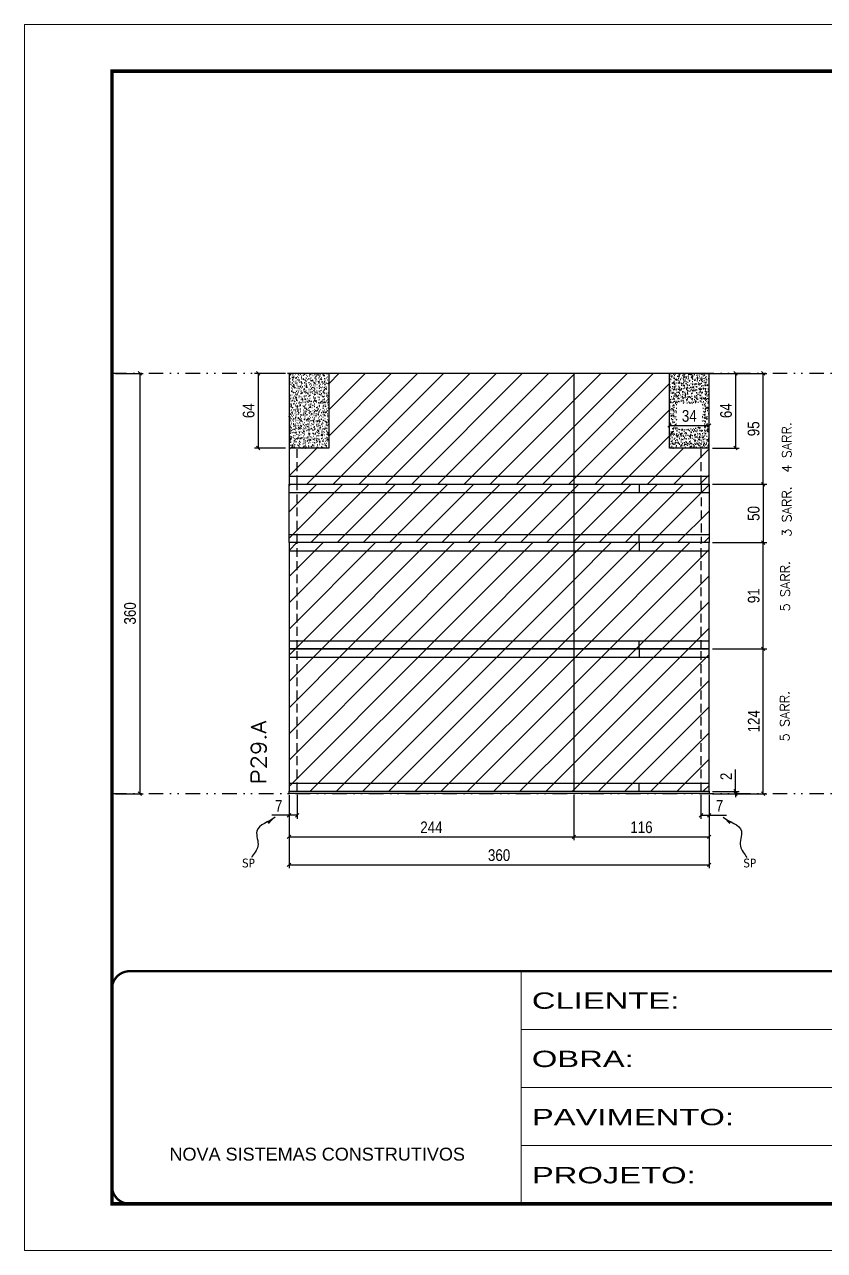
# Model space of a CAD drawing. Extents: x 2949 to 9203, y -16089 to 12527.
# Drawn here: x 6119 to 6805, y -8049 to -6999 of the extents above; entities that cross this region are included whole.
import ezdxf

# ---------------------------------------------------------------- set-up
doc = ezdxf.new("R2010")
doc.units = 0
for name, pattern in [('CONTINUO', [0]), ('DASHED', [0.75, 0.5, -0.25]), ('DIVIDE2', [0.625, 0.25, -0.125, 0, -0.125, 0, -0.125]), ('HIDDEN', [0.375, 0.25, -0.125])]:
    doc.linetypes.add(name, pattern=pattern)
for name, color, linetype in [('COTA', 241, 'Continuous'), ('cotas', 4, 'Continuous'), ('Nível', 160, 'Continuous'), ('Painéis', 200, 'Continuous'), ('SARR_2.2x7', 40, 'Continuous'), ('Sarrafo de Pressão', 42, 'HIDDEN'), ('texto', 7, 'Continuous')]:
    doc.layers.add(name, color=color, linetype=linetype)
for name, color, linetype, lineweight in [('Folhas', 255, 'Continuous', 9), ('Hachura', 251, 'Continuous', 9), ('SARRAFO DE PRESSAO', 251, 'DASHED', 9), ('Texto Seção', 7, 'Continuous', 15)]:
    doc.layers.add(name, color=color, linetype=linetype, lineweight=lineweight)
doc.styles.add('ARIAL', font='arial.ttf')
doc.styles.add('COTA TECNICA', font='techl___.ttf', dxfattribs={"height": 10})
doc.styles.add('COTA TECNICA-50', font='techl___.ttf', dxfattribs={"height": 10})
doc.styles.add('REGUA-120', font='ROMANS.shx', dxfattribs={"height": 15})
doc.styles.add('ROMANS', font='romans.shx')
doc.styles.get("Standard").update_dxf_attribs({"font": 'arial.ttf'})
doc.styles.add('Tecnologia', font='')
doc.styles.get('Tecnologia').set_extended_font_data('Forgotten Futurist')
doc.dimstyles.new('COTA PAINEL-50', dxfattribs={"dimtxt": 10, "dimasz": 3, "dimexe": 3, "dimexo": 3, "dimgap": 3, "dimtad": 1, "dimdec": 1, "dimzin": 12, "dimdsep": 46, "dimtxsty": 'COTA TECNICA-50', "dimblk1": 'OBLIQUE', "dimblk2": 'OBLIQUE', "dimsah": 1, "dimcen": 0.9, "dimclrd": 4, "dimclre": 4, "dimclrt": 240, "dimadec": 1, "dimazin": 3, "dimtfac": 1, "dimtdec": 1, "dimtmove": 0, "dimatfit": 3, "dimfxl": 1, "dimtolj": 1, "dimtzin": 12, "dimarcsym": 0})
doc.dimstyles.new('PAINEL', dxfattribs={"dimtxt": 10, "dimasz": 3, "dimexe": 3, "dimexo": 3, "dimgap": 3, "dimtad": 1, "dimdec": 1, "dimzin": 12, "dimdsep": 46, "dimtxsty": 'COTA TECNICA', "dimblk1": 'OBLIQUE', "dimblk2": 'OBLIQUE', "dimsah": 1, "dimcen": 0.9, "dimclrd": 4, "dimclre": 4, "dimclrt": 240, "dimadec": 1, "dimazin": 3, "dimtfac": 1, "dimtdec": 1, "dimtmove": 0, "dimatfit": 3, "dimfxl": 1, "dimtolj": 1, "dimtzin": 12, "dimarcsym": 0})
doc.dimstyles.get("Standard").update_dxf_attribs({"dimtxt": 0.18, "dimasz": 0.18, "dimexe": 0.18, "dimexo": 0.0625, "dimgap": 0.09, "dimtad": 0, "dimtih": 1, "dimtoh": 1, "dimdec": 4, "dimzin": 0, "dimdsep": 46, "dimtxsty": 'Standard', "dimcen": 0.09, "dimadec": 0, "dimazin": 0, "dimtfac": 1, "dimtdec": 4, "dimtofl": 0, "dimtmove": 0, "dimatfit": 3, "dimfxl": 1, "dimtolj": 1, "dimtzin": 0, "dimarcsym": 0})
pattern_1 = [(45, (-122901.967, -37644.947), (-11.2253202, 11.2253202), [])]
pattern_2 = [(45, (-122901.967, -37625.947), (-11.2253202, 11.2253202), [])]

# ---------------------------------------------------------------- blocks, each defined once
blk = doc.blocks.new('9999999999')
at = {"color": 30, "linetype": 'CONTINUO'}
for p, q in [((98564.6, 34230.2), (98564.6, 34429.4)), ((98564.6, 34379.6), (99584, 34379.6)), ((98564.6, 34329.8), (99488, 34329.8)), ((98564.6, 34280), (99488, 34280))]:
    blk.add_line(p, q, dxfattribs=at)
at = {"color": 30, "linetype": 'CONTINUO', "const_width": 2}
blk.add_lwpolyline([(99584, 34230.2), (99584, 34414.4, 0.414214), (99569, 34429.4), (98229, 34429.4, 0.414214), (98214, 34414.4), (98214, 34245.2, 0.414214), (98229, 34230.2), (99584, 34230.2)], format="xyb", dxfattribs=at)
at = {"layer": 'Folhas'}
blk.add_lwpolyline([(98139, 34190.2), (99624, 34190.2), (99624, 35240.2), (98139, 35240.2)], close=True, dxfattribs=at)
at = {"layer": 'Folhas', "color": 30, "const_width": 3}
blk.add_lwpolyline([(98214, 34230.2), (99584, 34230.2), (99584, 35200.2), (98214, 35200.2)], close=True, dxfattribs=at)
at = {"color": 7, "linetype": 'Continuous', "ltscale": 5, "style": 'ARIAL'}
blk.add_text('NOVA SISTEMAS CONSTRUTIVOS', height=11.059, dxfattribs=at).set_placement((98263.2, 34267.2))
at = {"layer": 'Folhas', "color": 7, "style": 'Tecnologia', "width": 1.5}
for s, p in [('CLIENTE:', (98573.7, 34397.2)), ('OBRA:', (98573.7, 34347.3)), ('PAVIMENTO:', (98573.7, 34297.5)), ('PROJETO:', (98573.7, 34247.7))]:
    blk.add_text(s, height=14, dxfattribs=at).set_placement(p)
blk = doc.blocks.new('_Oblique')
at = {"color": 0, "linetype": 'ByBlock', "lineweight": -2}
blk.add_line((-0.5, -0.5), (0.5, 0.5), dxfattribs=at)
blk = doc.blocks.new('*D2564')
at = {"layer": 'cotas', "color": 4, "linetype": 'ByBlock', "lineweight": -2, "transparency": 16777216}
for p, q in [((6197, -7297.8), (6220.8, -7297.8)), ((6217.8, -7297.8), (6217.8, -7657.8)), ((6197, -7657.8), (6220.8, -7657.8))]:
    blk.add_line(p, q, dxfattribs=at)
at = {"layer": 'Defpoints', "color": 0, "linetype": 'ByBlock', "transparency": 16777216}
for p in [(6194, -7297.8), (6194, -7657.8), (6217.8, -7657.8)]:
    blk.add_point(p, dxfattribs=at)
at = {"layer": 'cotas', "color": 4, "linetype": 'ByBlock', "lineweight": -2, "transparency": 16777216, "xscale": 3, "yscale": 3, "zscale": 3}
for p, rotation in [((6217.8, -7297.8), 90), ((6217.8, -7657.8), 270)]:
    blk.add_blockref('_Oblique', p, dxfattribs=dict(at, rotation=rotation))
at = {"layer": 'cotas', "color": 240, "linetype": 'ByBlock', "transparency": 16777216, "insert": (6209.5, -7503.4), "char_height": 10, "attachment_point": 5, "rotation": 90, "style": 'COTA TECNICA'}
blk.add_mtext('\\A1;360', dxfattribs=at)
blk = doc.blocks.new('*D2565')
at = {"layer": 'COTA', "color": 4, "lineweight": -2, "transparency": 16777216}
for p, q in [((6345.7, -7658.8), (6345.7, -7721.7)), ((6705.7, -7658.8), (6705.7, -7721.7)), ((6345.7, -7718.7), (6705.7, -7718.7))]:
    blk.add_line(p, q, dxfattribs=at)
at = {"layer": 'Defpoints', "color": 0, "transparency": 16777216}
for p in [(6345.7, -7655.8), (6705.7, -7655.8), (6705.7, -7718.7)]:
    blk.add_point(p, dxfattribs=at)
at = {"layer": 'COTA', "color": 4, "lineweight": -2, "transparency": 16777216, "xscale": 3, "yscale": 3, "zscale": 3, "rotation": 180}
blk.add_blockref('_Oblique', (6345.7, -7718.7), dxfattribs=at)
at = {"layer": 'COTA', "color": 4, "lineweight": -2, "transparency": 16777216, "xscale": 3, "yscale": 3, "zscale": 3}
blk.add_blockref('_Oblique', (6705.7, -7718.7), dxfattribs=at)
at = {"layer": 'COTA', "color": 240, "transparency": 16777216, "insert": (6525.7, -7710.5), "char_height": 10, "attachment_point": 5, "style": 'COTA TECNICA'}
blk.add_mtext('\\A1;360', dxfattribs=at)
blk = doc.blocks.new('*D2566')
at = {"layer": 'COTA', "color": 4, "lineweight": -2, "transparency": 16777216}
for p, q in [((6345.7, -7660.8), (6345.7, -7679.3)), ((6352.7, -7658.8), (6352.7, -7679.3)), ((6345.7, -7676.3), (6331, -7676.3)), ((6352.7, -7676.3), (6345.7, -7676.3))]:
    blk.add_line(p, q, dxfattribs=at)
at = {"layer": 'Defpoints', "color": 0, "transparency": 16777216}
for p in [(6345.7, -7657.8), (6352.7, -7655.8), (6345.7, -7676.3)]:
    blk.add_point(p, dxfattribs=at)
at = {"layer": 'COTA', "color": 4, "lineweight": -2, "transparency": 16777216, "xscale": 3, "yscale": 3, "zscale": 3, "rotation": 180}
blk.add_blockref('_Oblique', (6345.7, -7676.3), dxfattribs=at)
at = {"layer": 'COTA', "color": 4, "lineweight": -2, "transparency": 16777216, "xscale": 3, "yscale": 3, "zscale": 3}
blk.add_blockref('_Oblique', (6352.7, -7676.3), dxfattribs=at)
at = {"layer": 'COTA', "color": 240, "transparency": 16777216, "insert": (6336.9, -7668.2), "char_height": 10, "attachment_point": 5, "style": 'COTA TECNICA-50'}
blk.add_mtext('\\A1;7', dxfattribs=at)
blk = doc.blocks.new('*D2567')
at = {"layer": 'COTA', "color": 4, "lineweight": -2, "transparency": 16777216}
for p, q in [((6698.7, -7658.8), (6698.7, -7679.3)), ((6705.7, -7660.8), (6705.7, -7679.3)), ((6698.7, -7676.3), (6705.7, -7676.3)), ((6705.7, -7676.3), (6720.5, -7676.3))]:
    blk.add_line(p, q, dxfattribs=at)
at = {"layer": 'Defpoints', "color": 0, "transparency": 16777216}
for p in [(6698.7, -7655.8), (6705.7, -7657.8), (6705.7, -7676.3)]:
    blk.add_point(p, dxfattribs=at)
at = {"layer": 'COTA', "color": 4, "lineweight": -2, "transparency": 16777216, "xscale": 3, "yscale": 3, "zscale": 3, "rotation": 180}
blk.add_blockref('_Oblique', (6698.7, -7676.3), dxfattribs=at)
at = {"layer": 'COTA', "color": 4, "lineweight": -2, "transparency": 16777216, "xscale": 3, "yscale": 3, "zscale": 3}
blk.add_blockref('_Oblique', (6705.7, -7676.3), dxfattribs=at)
at = {"layer": 'COTA', "color": 240, "transparency": 16777216, "insert": (6714.6, -7668.2), "char_height": 10, "attachment_point": 5, "style": 'COTA TECNICA-50'}
blk.add_mtext('\\A1;7', dxfattribs=at)
blk = doc.blocks.new('*D2568')
at = {"layer": 'COTA', "color": 4, "lineweight": -2, "transparency": 16777216}
for p, q in [((6708.7, -7533.8), (6755, -7533.8)), ((6752, -7657.8), (6752, -7533.8)), ((6708.7, -7657.8), (6755, -7657.8))]:
    blk.add_line(p, q, dxfattribs=at)
at = {"layer": 'Defpoints', "color": 0, "transparency": 16777216}
for p in [(6705.7, -7533.8), (6752, -7533.8), (6705.7, -7657.8)]:
    blk.add_point(p, dxfattribs=at)
at = {"layer": 'COTA', "color": 4, "lineweight": -2, "transparency": 16777216, "xscale": 3, "yscale": 3, "zscale": 3}
for p, rotation in [((6752, -7533.8), 90), ((6752, -7657.8), 270)]:
    blk.add_blockref('_Oblique', p, dxfattribs=dict(at, rotation=rotation))
at = {"layer": 'COTA', "color": 240, "transparency": 16777216, "insert": (6743.9, -7595.8), "char_height": 10, "attachment_point": 5, "rotation": 90, "style": 'COTA TECNICA-50'}
blk.add_mtext('\\A1;124', dxfattribs=at)
blk = doc.blocks.new('*D2569')
at = {"layer": 'COTA', "color": 4, "lineweight": -2, "transparency": 16777216}
for p, q in [((6728.3, -7655.8), (6728.3, -7637)), ((6708.7, -7655.8), (6731.3, -7655.8)), ((6708.7, -7657.8), (6731.3, -7657.8)), ((6728.3, -7657.8), (6728.3, -7655.8)), ((6728.3, -7657.8), (6728.3, -7660.8))]:
    blk.add_line(p, q, dxfattribs=at)
at = {"layer": 'Defpoints', "color": 0, "transparency": 16777216}
for p in [(6705.7, -7655.8), (6705.7, -7657.8), (6728.3, -7657.8)]:
    blk.add_point(p, dxfattribs=at)
at = {"layer": 'COTA', "color": 4, "lineweight": -2, "transparency": 16777216, "xscale": 3, "yscale": 3, "zscale": 3}
for p, rotation in [((6728.3, -7655.8), 270), ((6728.3, -7657.8), 90)]:
    blk.add_blockref('_Oblique', p, dxfattribs=dict(at, rotation=rotation))
at = {"layer": 'COTA', "color": 240, "transparency": 16777216, "insert": (6720.3, -7643), "char_height": 10, "attachment_point": 5, "rotation": 90, "style": 'COTA TECNICA-50'}
blk.add_mtext('\\A1;2', dxfattribs=at)
blk = doc.blocks.new('*D2570')
at = {"layer": 'COTA', "color": 4, "linetype": 'ByBlock', "lineweight": -2, "transparency": 16777216}
for p, q in [((6708.7, -7442.8), (6755, -7442.8)), ((6752, -7533.8), (6752, -7442.8)), ((6708.7, -7533.8), (6755, -7533.8))]:
    blk.add_line(p, q, dxfattribs=at)
at = {"layer": 'Defpoints', "color": 0, "linetype": 'ByBlock', "transparency": 16777216}
for p in [(6705.7, -7442.8), (6752, -7442.8), (6705.7, -7533.8)]:
    blk.add_point(p, dxfattribs=at)
at = {"layer": 'COTA', "color": 4, "linetype": 'ByBlock', "lineweight": -2, "transparency": 16777216, "xscale": 3, "yscale": 3, "zscale": 3}
for p, rotation in [((6752, -7442.8), 90), ((6752, -7533.8), 270)]:
    blk.add_blockref('_Oblique', p, dxfattribs=dict(at, rotation=rotation))
at = {"layer": 'COTA', "color": 240, "linetype": 'ByBlock', "transparency": 16777216, "insert": (6743.9, -7488.3), "char_height": 10, "attachment_point": 5, "rotation": 90, "style": 'COTA TECNICA'}
blk.add_mtext('\\A1;91', dxfattribs=at)
blk = doc.blocks.new('*D2571')
at = {"layer": 'COTA', "color": 4, "linetype": 'ByBlock', "lineweight": -2, "transparency": 16777216}
for p, q in [((6697.7, -7297.8), (6731.3, -7297.8)), ((6728.3, -7297.8), (6728.3, -7361.8)), ((6708.7, -7361.8), (6731.3, -7361.8))]:
    blk.add_line(p, q, dxfattribs=at)
at = {"layer": 'Defpoints', "color": 0, "linetype": 'ByBlock', "transparency": 16777216}
for p in [(6694.7, -7297.8), (6705.7, -7361.8), (6728.3, -7361.8)]:
    blk.add_point(p, dxfattribs=at)
at = {"layer": 'COTA', "color": 4, "linetype": 'ByBlock', "lineweight": -2, "transparency": 16777216, "xscale": 3, "yscale": 3, "zscale": 3}
for p, rotation in [((6728.3, -7297.8), 90), ((6728.3, -7361.8), 270)]:
    blk.add_blockref('_Oblique', p, dxfattribs=dict(at, rotation=rotation))
at = {"layer": 'COTA', "color": 240, "linetype": 'ByBlock', "transparency": 16777216, "insert": (6720.2, -7329.8), "char_height": 10, "attachment_point": 5, "rotation": 90, "style": 'COTA TECNICA'}
blk.add_mtext('\\A1;64', dxfattribs=at)
blk = doc.blocks.new('*D2599')
at = {"layer": 'COTA', "color": 4, "linetype": 'ByBlock', "lineweight": -2, "transparency": 16777216}
for p, q in [((6697.7, -7297.8), (6755, -7297.8)), ((6752, -7392.8), (6752, -7297.8)), ((6708.7, -7392.8), (6755, -7392.8))]:
    blk.add_line(p, q, dxfattribs=at)
at = {"layer": 'Defpoints', "color": 0, "linetype": 'ByBlock', "transparency": 16777216}
for p in [(6694.7, -7297.8), (6752, -7297.8), (6705.7, -7392.8)]:
    blk.add_point(p, dxfattribs=at)
at = {"layer": 'COTA', "color": 4, "linetype": 'ByBlock', "lineweight": -2, "transparency": 16777216, "xscale": 3, "yscale": 3, "zscale": 3}
for p, rotation in [((6752, -7297.8), 90), ((6752, -7392.8), 270)]:
    blk.add_blockref('_Oblique', p, dxfattribs=dict(at, rotation=rotation))
at = {"layer": 'COTA', "color": 240, "linetype": 'ByBlock', "transparency": 16777216, "insert": (6743.8, -7345.3), "char_height": 10, "attachment_point": 5, "rotation": 90, "style": 'COTA TECNICA'}
blk.add_mtext('\\A1;95', dxfattribs=at)
blk = doc.blocks.new('*D2600')
at = {"layer": 'COTA', "color": 4, "linetype": 'ByBlock', "lineweight": -2, "transparency": 16777216}
for p, q in [((6342.7, -7297.8), (6316.2, -7297.8)), ((6319.2, -7297.8), (6319.2, -7361.8)), ((6342.7, -7361.8), (6316.2, -7361.8))]:
    blk.add_line(p, q, dxfattribs=at)
at = {"layer": 'Defpoints', "color": 0, "linetype": 'ByBlock', "transparency": 16777216}
for p in [(6345.7, -7297.8), (6319.2, -7361.8), (6345.7, -7361.8)]:
    blk.add_point(p, dxfattribs=at)
at = {"layer": 'COTA', "color": 4, "linetype": 'ByBlock', "lineweight": -2, "transparency": 16777216, "xscale": 3, "yscale": 3, "zscale": 3}
for p, rotation in [((6319.2, -7297.8), 90), ((6319.2, -7361.8), 270)]:
    blk.add_blockref('_Oblique', p, dxfattribs=dict(at, rotation=rotation))
at = {"layer": 'COTA', "color": 240, "linetype": 'ByBlock', "transparency": 16777216, "insert": (6311.1, -7329.8), "char_height": 10, "attachment_point": 5, "rotation": 90, "style": 'COTA TECNICA'}
blk.add_mtext('\\A1;64', dxfattribs=at)
blk = doc.blocks.new('*D2612')
at = {"layer": 'COTA', "color": 4, "linetype": 'ByBlock', "lineweight": -2, "transparency": 16777216}
for p, q in [((6345.7, -7658.8), (6345.7, -7697.7)), ((6589.7, -7658.8), (6589.7, -7697.7)), ((6345.7, -7694.7), (6589.7, -7694.7))]:
    blk.add_line(p, q, dxfattribs=at)
at = {"layer": 'Defpoints', "color": 0, "linetype": 'ByBlock', "transparency": 16777216}
for p in [(6345.7, -7655.8), (6589.7, -7655.8), (6589.7, -7694.7)]:
    blk.add_point(p, dxfattribs=at)
at = {"layer": 'COTA', "color": 4, "linetype": 'ByBlock', "lineweight": -2, "transparency": 16777216, "xscale": 3, "yscale": 3, "zscale": 3, "rotation": 180}
blk.add_blockref('_Oblique', (6345.7, -7694.7), dxfattribs=at)
at = {"layer": 'COTA', "color": 4, "linetype": 'ByBlock', "lineweight": -2, "transparency": 16777216, "xscale": 3, "yscale": 3, "zscale": 3}
blk.add_blockref('_Oblique', (6589.7, -7694.7), dxfattribs=at)
at = {"layer": 'COTA', "color": 240, "linetype": 'ByBlock', "transparency": 16777216, "insert": (6467.7, -7686.6), "char_height": 10, "attachment_point": 5, "style": 'COTA TECNICA'}
blk.add_mtext('\\A1;244', dxfattribs=at)
blk = doc.blocks.new('*D2613')
at = {"layer": 'COTA', "color": 4, "linetype": 'ByBlock', "lineweight": -2, "transparency": 16777216}
for p, q in [((6589.7, -7658.8), (6589.7, -7697.7)), ((6705.7, -7658.8), (6705.7, -7697.7)), ((6589.7, -7694.7), (6705.7, -7694.7))]:
    blk.add_line(p, q, dxfattribs=at)
at = {"layer": 'Defpoints', "color": 0, "linetype": 'ByBlock', "transparency": 16777216}
for p in [(6589.7, -7655.8), (6705.7, -7655.8), (6705.7, -7694.7)]:
    blk.add_point(p, dxfattribs=at)
at = {"layer": 'COTA', "color": 4, "linetype": 'ByBlock', "lineweight": -2, "transparency": 16777216, "xscale": 3, "yscale": 3, "zscale": 3, "rotation": 180}
blk.add_blockref('_Oblique', (6589.7, -7694.7), dxfattribs=at)
at = {"layer": 'COTA', "color": 4, "linetype": 'ByBlock', "lineweight": -2, "transparency": 16777216, "xscale": 3, "yscale": 3, "zscale": 3}
blk.add_blockref('_Oblique', (6705.7, -7694.7), dxfattribs=at)
at = {"layer": 'COTA', "color": 240, "linetype": 'ByBlock', "transparency": 16777216, "insert": (6647.7, -7686.6), "char_height": 10, "attachment_point": 5, "style": 'COTA TECNICA'}
blk.add_mtext('\\A1;116', dxfattribs=at)
blk = doc.blocks.new('*D2581')
at = {"layer": 'COTA', "color": 4, "linetype": 'ByBlock', "lineweight": -2, "transparency": 16777216}
for p, q in [((6671.7, -7358.8), (6671.7, -7339.5)), ((6671.7, -7342.5), (6705.7, -7342.5)), ((6705.7, -7358.8), (6705.7, -7339.5))]:
    blk.add_line(p, q, dxfattribs=at)
at = {"layer": 'Defpoints', "color": 0, "linetype": 'ByBlock', "transparency": 16777216}
for p in [(6705.7, -7342.5), (6671.7, -7361.8), (6705.7, -7361.8)]:
    blk.add_point(p, dxfattribs=at)
at = {"layer": 'COTA', "color": 4, "linetype": 'ByBlock', "lineweight": -2, "transparency": 16777216, "xscale": 3, "yscale": 3, "zscale": 3, "rotation": 180}
blk.add_blockref('_Oblique', (6671.7, -7342.5), dxfattribs=at)
at = {"layer": 'COTA', "color": 4, "linetype": 'ByBlock', "lineweight": -2, "transparency": 16777216, "xscale": 3, "yscale": 3, "zscale": 3}
blk.add_blockref('_Oblique', (6705.7, -7342.5), dxfattribs=at)
at = {"layer": 'COTA', "color": 240, "linetype": 'ByBlock', "transparency": 16777216, "insert": (6688.7, -7334.3), "char_height": 10, "attachment_point": 5, "style": 'COTA TECNICA'}
blk.add_mtext('\\A1;34', dxfattribs=at)
blk = doc.blocks.new('*D2607')
at = {"layer": 'COTA', "color": 4, "lineweight": -2, "transparency": 16777216}
for p, q in [((6708.7, -7392.8), (6755, -7392.8)), ((6752, -7392.8), (6752, -7442.8)), ((6708.7, -7442.8), (6755, -7442.8))]:
    blk.add_line(p, q, dxfattribs=at)
at = {"layer": 'Defpoints', "color": 0, "transparency": 16777216}
for p in [(6705.7, -7392.8), (6705.7, -7442.8), (6752, -7442.8)]:
    blk.add_point(p, dxfattribs=at)
at = {"layer": 'COTA', "color": 4, "lineweight": -2, "transparency": 16777216, "xscale": 3, "yscale": 3, "zscale": 3}
for p, rotation in [((6752, -7392.8), 90), ((6752, -7442.8), 270)]:
    blk.add_blockref('_Oblique', p, dxfattribs=dict(at, rotation=rotation))
at = {"layer": 'COTA', "color": 240, "transparency": 16777216, "insert": (6743.9, -7417.8), "char_height": 10, "attachment_point": 5, "rotation": 90, "style": 'COTA TECNICA'}
blk.add_mtext('\\A1;50', dxfattribs=at)

msp = doc.modelspace()

# ---------------------------------------------------------------- hatches: boundary and pattern name
at = {"layer": 'COTA', "linetype": 'ByBlock'}
h = msp.add_hatch(dxfattribs=at)
h.set_pattern_fill('AR-CONC', color=256, scale=0.03)
h.set_pattern_definition([(50, (-122901.9665, -38779.522), (5.46554007, -0.47817257), [0.5715, -6.2865]), (355, (-122901.9665, -38779.522), (-1.05730264, 5.73170536), [0.4572, -5.02921753]), (100.4514447, (-122901.511, -38779.562), (4.40823741, 5.25353256), [0.48570026, -5.34270734]), (46.1842, (-122901.9665, -38777.998), (8.13237123, -1.26126984), [0.85725, -9.42975]), (96.6355576, (-122901.289, -38778.103), (7.122124, 7.42278374), [0.7285507, -8.01406824]), (351.184151, (-122901.9665, -38777.998), (7.122124, 7.42278374), [0.685799, -7.54379196]), (21, (-122901.2045, -38778.379), (4.54843174, -3.06795595), [0.5715, -6.2865]), (326, (-122901.2045, -38778.379), (1.85406085, 5.52563898), [0.4572, -5.0292]), (71.451445, (-122900.8255, -38778.6347), (6.40249258, 2.45768307), [0.48570026, -5.34269813]), (37.5, (-122901.9665, -38779.522), (0.092658098, 2.536651166), [0, -4.96824, 0, -5.1054, 0, -5.04825]), (7.5, (-122901.9665, -38779.522), (2.004589875, 3.005417245), [0, -2.91084, 0, -4.85394, 0, -1.92405]), (327.5, (-122903.6658, -38779.522), (4.067717855, -0.17186232), [0, -1.905, 0, -5.9436, 0, -7.8867]), (317.5, (-122904.4278, -38779.522), (4.44387544, 0.76279473), [0, -2.4765, 0, -3.94716, 0, -5.6007])])
h.paths.add_polyline_path([(6379.74, -7297.76), (6345.74, -7297.76), (6345.74, -7361.76), (6379.74, -7361.76)])
h = msp.add_hatch(dxfattribs=at)
h.set_pattern_fill('AR-CONC', color=256, scale=0.03)
h.set_pattern_definition([(50, (-122901.9665, -37625.947), (5.46554007, -0.47817257), [0.5715, -6.2865]), (355, (-122901.9665, -37625.947), (-1.05730264, 5.73170536), [0.4572, -5.02921753]), (100.4514447, (-122901.511, -37625.987), (4.40823741, 5.25353256), [0.48570026, -5.34270734]), (46.1842, (-122901.9665, -37624.423), (8.13237123, -1.26126984), [0.85725, -9.42975]), (96.6355576, (-122901.289, -37624.528), (7.122124, 7.42278374), [0.7285507, -8.01406824]), (351.184151, (-122901.9665, -37624.423), (7.122124, 7.42278374), [0.685799, -7.54379196]), (21, (-122901.2045, -37624.804), (4.54843174, -3.06795595), [0.5715, -6.2865]), (326, (-122901.2045, -37624.804), (1.85406085, 5.52563898), [0.4572, -5.0292]), (71.451445, (-122900.8255, -37625.0596), (6.40249258, 2.45768307), [0.48570026, -5.34269813]), (37.5, (-122901.9665, -37625.947), (0.092658098, 2.536651166), [0, -4.96824, 0, -5.1054, 0, -5.04825]), (7.5, (-122901.9665, -37625.947), (2.004589875, 3.005417245), [0, -2.91084, 0, -4.85394, 0, -1.92405]), (327.5, (-122903.6658, -37625.947), (4.067717855, -0.17186232), [0, -1.905, 0, -5.9436, 0, -7.8867]), (317.5, (-122904.4278, -37625.947), (4.44387544, 0.76279473), [0, -2.4765, 0, -3.94716, 0, -5.6007])])
h.paths.add_polyline_path([(6671.74, -7361.76), (6705.74, -7361.76), (6705.74, -7297.76), (6671.74, -7297.76)])
h.paths.add_polyline_path([(6694.74, -7297.76), (6705.74, -7297.76)])
h.paths.add_polyline_path([(6677.96, -7344.02), (6699.85, -7344.02), (6699.85, -7323.44), (6677.96, -7323.44)], flags=16)
at = {"layer": 'Hachura', "linetype": 'ByBlock'}
h = msp.add_hatch(dxfattribs=at)
h.set_pattern_fill('ANSI31', color=256, scale=5)
h.set_pattern_definition(pattern_2)
h.paths.add_polyline_path([(6589.74, -7392.76), (6589.74, -7297.76), (6379.74, -7297.76), (6379.74, -7361.76), (6345.74, -7361.76), (6345.74, -7392.76)])
h = msp.add_hatch(dxfattribs=at)
h.set_pattern_fill('ANSI31', color=256, scale=5)
h.set_pattern_definition(pattern_2)
h.paths.add_polyline_path([(6671.74, -7297.76), (6589.74, -7297.76), (6589.74, -7392.76), (6705.74, -7392.76), (6705.74, -7361.76), (6671.74, -7361.76)])
at = {"layer": 'Hachura'}
h = msp.add_hatch(dxfattribs=at)
h.set_pattern_fill('ANSI31', color=256, scale=5)
h.paths.add_polyline_path([(6589.74, -7392.76), (6345.74, -7392.76), (6345.74, -7442.76), (6589.74, -7442.76)])
h = msp.add_hatch(dxfattribs=at)
h.set_pattern_fill('ANSI31', color=256, scale=5)
h.paths.add_polyline_path([(6705.74, -7392.76), (6589.74, -7392.76), (6589.74, -7442.76), (6705.74, -7442.76)])
at = {"layer": 'Hachura', "linetype": 'ByBlock'}
h = msp.add_hatch(dxfattribs=at)
h.set_pattern_fill('ANSI31', color=256, scale=5)
h.set_pattern_definition(pattern_1)
h.paths.add_polyline_path([(6345.74, -7442.76), (6345.74, -7533.76), (6589.74, -7533.76), (6589.74, -7442.76)])
h = msp.add_hatch(dxfattribs=at)
h.set_pattern_fill('ANSI31', color=256, scale=5)
h.set_pattern_definition(pattern_1)
h.paths.add_polyline_path([(6589.74, -7442.76), (6589.74, -7533.76), (6705.74, -7533.76), (6705.74, -7442.76)])
h = msp.add_hatch(dxfattribs=at)
h.set_pattern_fill('ANSI31', color=256, scale=5)
h.set_pattern_definition(pattern_1)
h.paths.add_polyline_path([(6345.74, -7533.76), (6345.74, -7655.76), (6589.74, -7655.76), (6589.74, -7533.76)])
h = msp.add_hatch(dxfattribs=at)
h.set_pattern_fill('ANSI31', color=256, scale=5)
h.set_pattern_definition(pattern_1)
h.paths.add_polyline_path([(6705.74, -7533.76), (6589.74, -7533.76), (6589.74, -7655.76), (6705.74, -7655.76)])

# ---------------------------------------------------------------- linework, layer by layer
at = {"layer": 'COTA', "linetype": 'ByBlock'}
for p, q in [((6345.74, -7297.76), (6345.74, -7361.76)), ((6345.74, -7297.76), (6379.74, -7297.76)), ((6671.74, -7297.76), (6705.74, -7297.76)), ((6705.74, -7361.76), (6705.74, -7297.76))]:
    msp.add_line(p, q, dxfattribs=at)
at = {"layer": 'Nível', "color": 4, "linetype": 'DIVIDE2', "ltscale": 50}
for p, q in [((6194.03, -7297.76), (7564.03, -7297.76)), ((6194.03, -7657.76), (7564.03, -7657.76))]:
    msp.add_line(p, q, dxfattribs=at)
at = {"layer": 'Painéis'}
for p, q in [((6379.74, -7297.76), (6379.74, -7361.76)), ((6379.74, -7297.76), (6671.74, -7297.76)), ((6589.74, -7297.76), (6589.74, -7655.76)), ((6671.74, -7361.76), (6671.74, -7297.76)), ((6379.74, -7361.76), (6345.74, -7361.76)), ((6345.74, -7361.76), (6345.74, -7392.76)), ((6705.74, -7361.76), (6671.74, -7361.76)), ((6705.74, -7392.76), (6705.74, -7361.76)), ((6345.74, -7392.76), (6705.74, -7392.76)), ((6345.74, -7392.76), (6705.74, -7392.76)), ((6345.74, -7442.76), (6345.74, -7392.76)), ((6705.74, -7392.76), (6705.74, -7442.76)), ((6345.74, -7442.76), (6345.74, -7533.76)), ((6705.74, -7442.76), (6345.74, -7442.76)), ((6705.74, -7533.76), (6705.74, -7442.76)), ((6705.74, -7533.76), (6345.74, -7533.76)), ((6345.74, -7533.76), (6345.74, -7655.76)), ((6345.74, -7533.76), (6705.74, -7533.76)), ((6705.74, -7655.76), (6705.74, -7533.76)), ((6345.74, -7655.76), (6705.74, -7655.76))]:
    msp.add_line(p, q, dxfattribs=at)
msp.add_lwpolyline([(6345.74, -7655.76), (6705.74, -7655.76), (6705.74, -7657.76), (6345.74, -7657.76)], close=True, dxfattribs=at)
at = {"layer": 'SARR_2.2x7'}
for p, q in [((6345.74, -7385.76), (6589.74, -7385.76)), ((6589.74, -7385.76), (6705.74, -7385.76)), ((6345.74, -7399.76), (6645.74, -7399.76)), ((6645.74, -7392.76), (6645.74, -7399.76)), ((6645.74, -7399.76), (6705.74, -7399.76)), ((6345.74, -7435.76), (6645.74, -7435.76)), ((6645.74, -7442.76), (6645.74, -7435.76)), ((6645.74, -7435.76), (6705.74, -7435.76)), ((6645.74, -7442.76), (6645.74, -7449.76)), ((6345.74, -7449.76), (6645.74, -7449.76)), ((6645.74, -7449.76), (6705.74, -7449.76)), ((6345.74, -7526.76), (6645.74, -7526.76)), ((6645.74, -7526.76), (6705.74, -7526.76)), ((6645.74, -7533.76), (6645.74, -7526.76)), ((6645.74, -7533.76), (6645.74, -7540.76)), ((6345.74, -7540.76), (6645.74, -7540.76)), ((6645.74, -7540.76), (6705.74, -7540.76)), ((6345.74, -7648.76), (6645.74, -7648.76)), ((6645.74, -7648.76), (6705.74, -7648.76)), ((6645.74, -7655.76), (6645.74, -7648.76))]:
    msp.add_line(p, q, dxfattribs=at)
at = {"layer": 'Sarrafo de Pressão', "ltscale": 30}
for p, q in [((6352.74, -7392.76), (6352.74, -7361.76)), ((6698.74, -7392.76), (6698.74, -7361.76)), ((6352.74, -7442.76), (6352.74, -7392.76)), ((6698.74, -7392.76), (6698.74, -7442.76)), ((6352.74, -7533.76), (6352.74, -7442.76)), ((6698.74, -7533.76), (6698.74, -7442.76)), ((6352.74, -7655.76), (6352.74, -7533.76)), ((6698.74, -7655.76), (6698.74, -7533.76))]:
    msp.add_line(p, q, dxfattribs=at)

# ---------------------------------------------------------------- block references
at = {"layer": 'SARRAFO DE PRESSAO', "color": 6, "linetype": 'ByBlock'}
msp.add_blockref('9999999999', (-92019.94, -42239.25), dxfattribs=at)

# ---------------------------------------------------------------- texts
at = {"layer": 'texto', "color": 0, "char_height": 7.5, "attachment_point": 5}
for insert in [(6310.97, -7717.25), (6740.52, -7717.25)]:
    msp.add_mtext('{\\fTahoma|b0|i0|c0|p34;\\C4;SP}', dxfattribs=dict(at, insert=insert))
at = {"layer": 'Texto Seção', "linetype": 'Continuous', "style": 'ROMANS'}
for s, p in [('4 SARR.', (6776.18, -7382.82)), ('3 SARR.', (6776.18, -7437.8)), ('5 SARR.', (6774.88, -7501.73)), ('5 SARR.', (6774.46, -7613.04))]:
    msp.add_text(s, height=8, rotation=90, dxfattribs=at).set_placement(p)
at = {"layer": 'Texto Seção', "style": 'REGUA-120', "width": 1.1}
msp.add_text('P29.A', height=13, rotation=90, dxfattribs=at).set_placement((6326.12, -7649.86))

# ---------------------------------------------------------------- dimensions: what is measured, and where the dimension line sits
at = {"layer": 'COTA', "linetype": 'ByBlock'}
for base, p1, p2, picture, middle in [((6319.21, -7361.76), (6345.74, -7297.76), (6345.74, -7361.76), '*D2600', (6311.11, -7329.76)), ((6751.98, -7297.76), (6705.74, -7392.76), (6694.74, -7297.76), '*D2599', (6743.84, -7345.26))]:
    dim = msp.add_linear_dim(base=base, p1=p1, p2=p2, angle=90, dimstyle='PAINEL', dxfattribs=at)
    dim.commit()
    dim.dimension.update_dxf_attribs({"geometry": picture, "text_midpoint": middle})
dim = msp.add_linear_dim(base=(6728.27, -7361.76), p1=(6694.74, -7297.76), p2=(6705.74, -7361.76), angle=90, dimstyle='PAINEL', dxfattribs=at)
dim.commit()
dim.dimension.update_dxf_attribs({"geometry": '*D2571', "text_midpoint": (6728.27, -7329.76), "dimtype": 160})
for base, p1, p2, picture, middle in [((6705.74, -7342.53), (6671.74, -7361.76), (6705.74, -7361.76), '*D2581', (6688.74, -7334.31)), ((6589.74, -7694.66), (6345.74, -7655.76), (6589.74, -7655.76), '*D2612', (6467.74, -7686.59))]:
    dim = msp.add_linear_dim(base=base, p1=p1, p2=p2, dimstyle='PAINEL', dxfattribs=at)
    dim.commit()
    dim.dimension.update_dxf_attribs({"geometry": picture, "text_midpoint": middle})
at = {"layer": 'COTA'}
for base, p1, p2, angle, dimstyle, picture, middle in [((6751.98, -7442.76), (6705.74, -7392.76), (6705.74, -7442.76), 90, 'PAINEL', '*D2607', (6743.87, -7417.76)), ((6751.98, -7533.76), (6705.74, -7657.76), (6705.74, -7533.76), 90, 'COTA PAINEL-50', '*D2568', (6743.91, -7595.76)), ((6345.74, -7676.27), (6352.74, -7655.76), (6345.74, -7657.76), 180, 'COTA PAINEL-50', '*D2566', (6336.88, -7668.2))]:
    dim = msp.add_linear_dim(base=base, p1=p1, p2=p2, angle=angle, dimstyle=dimstyle, dxfattribs=at)
    dim.commit()
    dim.dimension.update_dxf_attribs({"geometry": picture, "text_midpoint": middle})
at = {"layer": 'COTA', "linetype": 'ByBlock'}
dim = msp.add_linear_dim(base=(6751.98, -7442.76), p1=(6705.74, -7533.76), p2=(6705.74, -7442.76), angle=90, dimstyle='PAINEL', override={"dimtmove": 1}, dxfattribs=at)
dim.commit()
dim.dimension.update_dxf_attribs({"geometry": '*D2570', "text_midpoint": (6743.89, -7488.26)})
at = {"layer": 'COTA'}
dim = msp.add_linear_dim(base=(6728.27, -7657.76), p1=(6705.74, -7655.76), p2=(6705.74, -7657.76), angle=90, dimstyle='COTA PAINEL-50', dxfattribs=at)
dim.commit()
dim.dimension.update_dxf_attribs({"geometry": '*D2569', "text_midpoint": (6728.27, -7643.01), "dimtype": 160})
dim = msp.add_linear_dim(base=(6705.74, -7718.68), p1=(6345.74, -7655.76), p2=(6705.74, -7655.76), dimstyle='PAINEL', override={"dimarcsym": 2}, dxfattribs=at)
dim.commit()
dim.dimension.update_dxf_attribs({"geometry": '*D2565', "text_midpoint": (6525.74, -7710.46)})
at = {"layer": 'COTA', "linetype": 'ByBlock'}
dim = msp.add_linear_dim(base=(6705.74, -7694.66), p1=(6589.74, -7655.76), p2=(6705.74, -7655.76), dimstyle='PAINEL', override={"dimtmove": 1}, dxfattribs=at)
dim.commit()
dim.dimension.update_dxf_attribs({"geometry": '*D2613', "text_midpoint": (6647.74, -7686.56)})
at = {"layer": 'COTA'}
dim = msp.add_linear_dim(base=(6705.74, -7676.27), p1=(6698.74, -7655.76), p2=(6705.74, -7657.76), dimstyle='COTA PAINEL-50', dxfattribs=at)
dim.commit()
dim.dimension.update_dxf_attribs({"geometry": '*D2567', "text_midpoint": (6714.61, -7668.2)})
at = {"layer": 'cotas', "linetype": 'ByBlock'}
dim = msp.add_linear_dim(base=(6217.75, -7657.76), p1=(6194.03, -7297.76), p2=(6194.03, -7657.76), angle=90, dimstyle='PAINEL', dxfattribs=at)
dim.commit()
dim.dimension.update_dxf_attribs({"geometry": '*D2564', "text_midpoint": (6217.75, -7503.39), "dimtype": 160})

# ---------------------------------------------------------------- leaders
at = {"layer": 'COTA', "path_type": 1}
for points in [[(6333.91, -7677.94), (6318.13, -7689.77), (6319.05, -7702.78), (6313.5, -7712.56)], [(6717.57, -7677.94), (6733.36, -7689.77), (6732.43, -7702.78), (6737.98, -7712.56)]]:
    msp.add_leader(points, dimstyle='Standard', override={"dimasz": 8}, dxfattribs=at)

doc.saveas('drawing.dxf')
